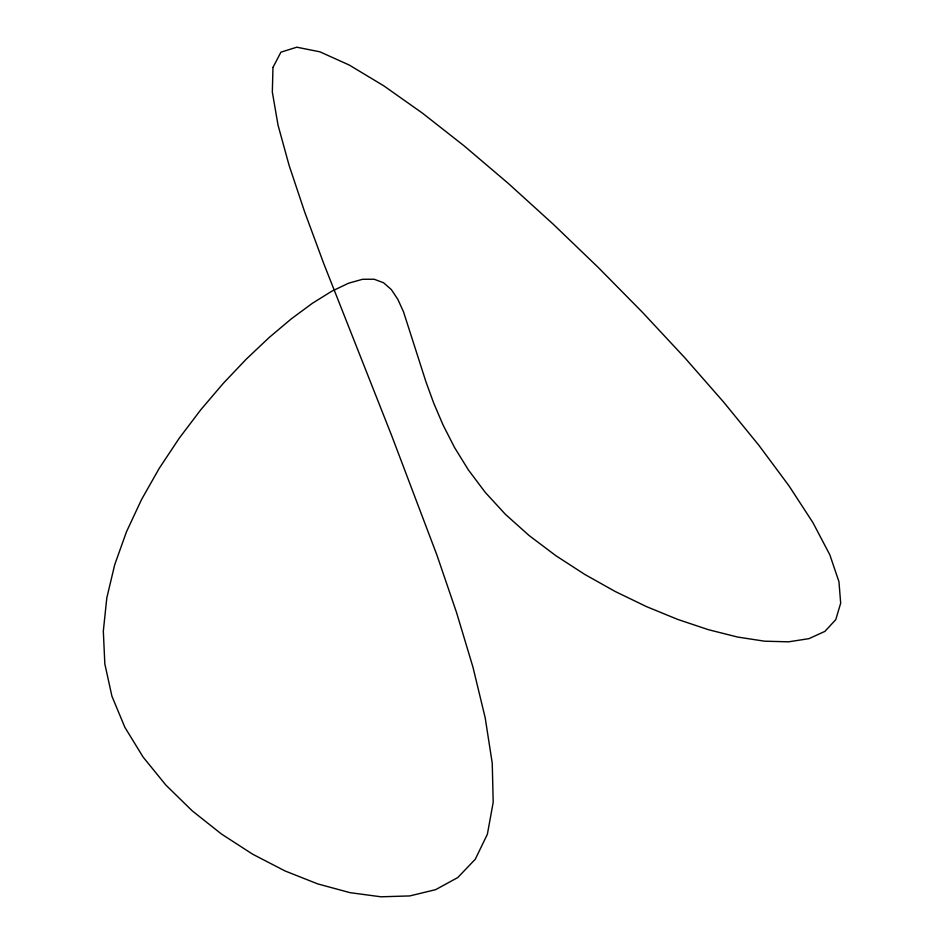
<?xml version="1.0" encoding="UTF-8"?>
<svg xmlns="http://www.w3.org/2000/svg" width="944" height="944" viewBox="0 0 944 944"><rect width="100%" height="100%" fill="white"/><g stroke="black" fill="none" stroke-linecap="round" stroke-linejoin="round"><path stroke-width="1.42" d="M272.981 67.378L272.332 92.075L278.032 125.127L289.112 165.401L304.617 211.786L323.58 263.14L391.725 435.774L436.919 555.072L456.566 612.609L472.979 667.231L485.192 717.806L492.249 763.224L493.193 802.341L487.364 834.295L475.28 859.229L457.781 877.542L435.68 889.637L409.802 895.927L380.975 896.8L350.023 892.658L317.762 883.914L285.041 870.958L252.662 854.202L221.462 834.024L192.257 810.861L165.873 785.089L143.134 757.112L124.879 727.34L111.911 696.176L104.843 663.998L103.321 631.158L106.802 597.965L114.696 564.76L126.461 531.85L141.506 499.588L159.276 468.271L179.218 438.24L200.742 409.814L223.303 383.335L246.313 359.098L269.229 337.456L291.472 318.718L312.488 303.225L331.686 291.283L348.525 283.224L362.59 279.282L374.143 279.235L383.594 282.775L391.359 289.607L397.861 299.401L403.525 311.85L426.027 382.037L433.721 403.135L443.066 425.012L454.477 447.385L468.389 469.923L485.216 492.331L505.37 514.291L529.065 535.496L555.78 555.638L584.749 574.412L615.24 591.51L646.51 606.626L677.816 619.453L708.425 629.695L737.583 637.047L764.557 641.188L788.606 641.826L808.984 638.651L824.95 631.359L835.759 619.642L840.679 603.192L838.956 581.705L829.859 554.883L812.937 522.634L788.924 485.759L758.846 445.261L723.706 402.168L684.553 357.493L642.392 312.252L598.248 267.459L553.16 224.141L508.143 183.289L464.212 145.942L422.405 113.103L383.736 85.798L349.221 65.03L319.91 51.826L296.794 47.2L280.923 52.168L272.981 67.378"/></g></svg>
